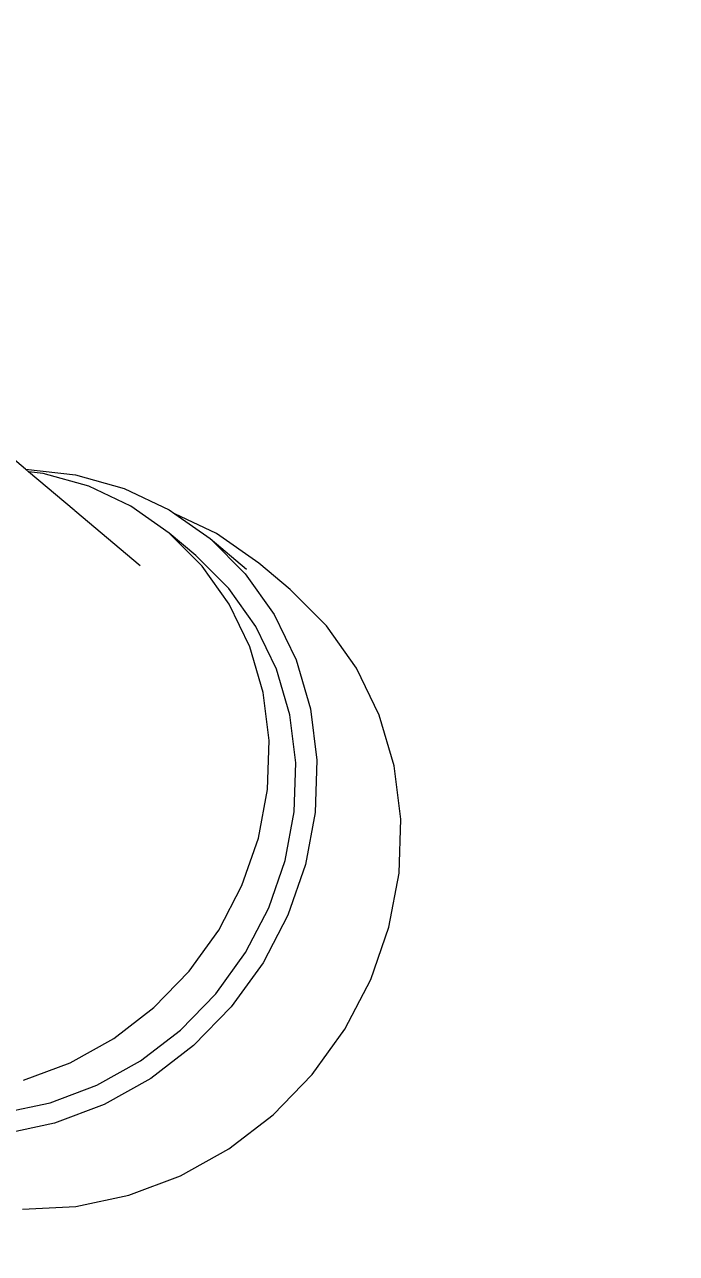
# Model space of a CAD drawing. Header units: metres. Extents: x 822482 to 822767, y 9662202 to 9662512.
# Drawn here: x 822662.0755 to 822662.1072, y 9662367.6726 to 9662367.7324 of the extents above; entities that cross this region are included whole.
import ezdxf

# ---------------------------------------------------------------- set-up
doc = ezdxf.new("R2010")
doc.units = ezdxf.units.M
doc.layers.add('#ARQ_MOB', color=250, linetype='Continuous', lineweight=0)
doc.layers.add('ARQ_NE_MOBILIÁRIOS', color=251, linetype='Continuous', lineweight=0)
doc.styles.add('ROMANS', font='romans', dxfattribs={"height": 0.2})

# ---------------------------------------------------------------- blocks, each defined once
blk = doc.blocks.new('BEBEDOURO ACQUA GELATA')
at = {"layer": '#ARQ_MOB'}
for p, q in [((55941.3434, -10095.2502), (55941.0931, -10095.2717)), ((55941.3434, -10095.2502), (55941.0931, -10095.2717)), ((55941.3434, -10095.2502), (55941.0931, -10095.2717)), ((55941.3434, -10095.2502), (55941.0931, -10095.2717)), ((55941.3434, -10095.2502), (55941.0931, -10095.2717)), ((55941.3434, -10095.2502), (55941.0931, -10095.2717)), ((55941.3434, -10095.2502), (55941.0931, -10095.2717)), ((55941.3434, -10095.2502), (55941.0931, -10095.2717)), ((55941.5414, -10095.2502), (55941.3434, -10095.2502)), ((55941.5414, -10095.2502), (55941.3434, -10095.2502)), ((55941.5414, -10095.2502), (55941.3434, -10095.2502)), ((55941.5414, -10095.2502), (55941.3434, -10095.2502)), ((55941.5414, -10095.2502), (55941.3434, -10095.2502)), ((55941.5414, -10095.2502), (55941.3434, -10095.2502)), ((55941.5414, -10095.2502), (55941.3434, -10095.2502)), ((55941.5414, -10095.2502), (55941.3434, -10095.2502)), ((55941.7917, -10095.2717), (55941.5414, -10095.2502)), ((55941.7917, -10095.2717), (55941.5414, -10095.2502)), ((55941.7917, -10095.2717), (55941.5414, -10095.2502)), ((55941.7917, -10095.2717), (55941.5414, -10095.2502)), ((55941.7917, -10095.2717), (55941.5414, -10095.2502)), ((55941.7917, -10095.2717), (55941.5414, -10095.2502)), ((55941.7917, -10095.2717), (55941.5414, -10095.2502)), ((55941.7917, -10095.2717), (55941.5414, -10095.2502)), ((55941.0931, -10095.2717), (55940.8748, -10095.3287)), ((55941.0931, -10095.2717), (55940.8748, -10095.3287)), ((55941.0931, -10095.2717), (55940.8748, -10095.3287)), ((55941.0931, -10095.2717), (55940.8748, -10095.3287)), ((55941.0931, -10095.2717), (55940.8748, -10095.3287)), ((55941.0931, -10095.2717), (55940.8748, -10095.3287)), ((55941.0931, -10095.2717), (55940.8748, -10095.3287)), ((55941.0931, -10095.2717), (55940.8748, -10095.3287)), ((55940.8748, -10095.3287), (55941.0838, -10095.3108)), ((55940.8748, -10095.3287), (55941.0838, -10095.3108)), ((55940.8748, -10095.3287), (55941.0838, -10095.3108)), ((55940.8748, -10095.3287), (55941.0838, -10095.3108)), ((55940.8748, -10095.3287), (55941.0838, -10095.3108)), ((55940.8748, -10095.3287), (55941.0838, -10095.3108)), ((55940.8748, -10095.3287), (55941.0838, -10095.3108)), ((55940.8748, -10095.3287), (55941.0838, -10095.3108)), ((55941.0838, -10095.3108), (55941.3254, -10095.3315)), ((55941.0838, -10095.3108), (55941.315, -10095.3108)), ((55941.0838, -10095.3108), (55941.3254, -10095.3315)), ((55941.0838, -10095.3108), (55941.315, -10095.3108)), ((55941.0838, -10095.3108), (55941.3254, -10095.3315)), ((55941.0838, -10095.3108), (55941.315, -10095.3108)), ((55941.0838, -10095.3108), (55941.3254, -10095.3315)), ((55941.0838, -10095.3108), (55941.315, -10095.3108)), ((55941.0838, -10095.3108), (55941.3254, -10095.3315)), ((55941.0838, -10095.3108), (55941.315, -10095.3108)), ((55941.0838, -10095.3108), (55941.3254, -10095.3315)), ((55941.0838, -10095.3108), (55941.315, -10095.3108)), ((55941.0838, -10095.3108), (55941.3254, -10095.3315)), ((55941.0838, -10095.3108), (55941.315, -10095.3108)), ((55941.0838, -10095.3108), (55941.3254, -10095.3315)), ((55941.0838, -10095.3108), (55941.315, -10095.3108)), ((55942.0358, -10095.3354), (55941.7917, -10095.2717)), ((55942.0358, -10095.3354), (55941.7917, -10095.2717)), ((55942.0358, -10095.3354), (55941.7917, -10095.2717)), ((55942.0358, -10095.3354), (55941.7917, -10095.2717)), ((55942.0358, -10095.3354), (55941.7917, -10095.2717)), ((55942.0358, -10095.3354), (55941.7917, -10095.2717)), ((55942.0358, -10095.3354), (55941.7917, -10095.2717)), ((55942.0358, -10095.3354), (55941.7917, -10095.2717)), ((55940.6066, -10095.393), (55940.8422, -10095.3315)), ((55940.6066, -10095.393), (55940.8422, -10095.3315)), ((55940.6066, -10095.393), (55940.8422, -10095.3315)), ((55940.6066, -10095.393), (55940.8422, -10095.3315)), ((55940.6066, -10095.393), (55940.8422, -10095.3315)), ((55940.6066, -10095.393), (55940.8422, -10095.3315)), ((55940.6066, -10095.393), (55940.8422, -10095.3315)), ((55940.6066, -10095.393), (55940.8422, -10095.3315)), ((55940.8422, -10095.3315), (55940.8748, -10095.3287)), ((55940.8422, -10095.3315), (55940.8748, -10095.3287)), ((55940.8422, -10095.3315), (55940.8748, -10095.3287)), ((55940.8422, -10095.3315), (55940.8748, -10095.3287)), ((55940.8422, -10095.3315), (55940.8748, -10095.3287)), ((55940.8422, -10095.3315), (55940.8748, -10095.3287)), ((55940.8422, -10095.3315), (55940.8748, -10095.3287)), ((55940.8422, -10095.3315), (55940.8748, -10095.3287)), ((55941.3254, -10095.3315), (55941.561, -10095.393)), ((55941.3254, -10095.3315), (55941.561, -10095.393)), ((55941.3254, -10095.3315), (55941.561, -10095.393)), ((55941.3254, -10095.3315), (55941.561, -10095.393)), ((55941.3254, -10095.3315), (55941.561, -10095.393)), ((55941.3254, -10095.3315), (55941.561, -10095.393)), ((55941.3254, -10095.3315), (55941.561, -10095.393)), ((55941.3254, -10095.3315), (55941.561, -10095.393)), ((55942.2678, -10095.4399), (55942.0358, -10095.3354)), ((55942.2678, -10095.4399), (55942.0358, -10095.3354)), ((55942.2678, -10095.4399), (55942.0358, -10095.3354)), ((55942.2678, -10095.4399), (55942.0358, -10095.3354)), ((55942.2678, -10095.4399), (55942.0358, -10095.3354)), ((55942.2678, -10095.4399), (55942.0358, -10095.3354)), ((55942.2678, -10095.4399), (55942.0358, -10095.3354)), ((55942.2678, -10095.4399), (55942.0358, -10095.3354)), ((55940.3827, -10095.4939), (55940.6066, -10095.393)), ((55940.3827, -10095.4939), (55940.6066, -10095.393)), ((55940.3827, -10095.4939), (55940.6066, -10095.393)), ((55940.3827, -10095.4939), (55940.6066, -10095.393)), ((55940.3827, -10095.4939), (55940.6066, -10095.393)), ((55940.3827, -10095.4939), (55940.6066, -10095.393)), ((55940.3827, -10095.4939), (55940.6066, -10095.393)), ((55940.3827, -10095.4939), (55940.6066, -10095.393)), ((55940.9142, -10095.4188), (55940.6882, -10095.4381)), ((55940.9142, -10095.4188), (55940.6882, -10095.4381)), ((55940.9142, -10095.4188), (55940.6882, -10095.4381)), ((55940.9142, -10095.4188), (55940.6882, -10095.4381)), ((55940.9142, -10095.4188), (55940.6882, -10095.4381)), ((55940.9142, -10095.4188), (55940.6882, -10095.4381)), ((55940.9142, -10095.4188), (55940.6882, -10095.4381)), ((55940.9142, -10095.4188), (55940.6882, -10095.4381)), ((55941.0838, -10095.4188), (55940.9142, -10095.4188)), ((55941.1403, -10095.4381), (55940.9142, -10095.4188)), ((55941.0838, -10095.4188), (55940.9142, -10095.4188)), ((55941.1403, -10095.4381), (55940.9142, -10095.4188)), ((55941.0838, -10095.4188), (55940.9142, -10095.4188)), ((55941.1403, -10095.4381), (55940.9142, -10095.4188)), ((55941.0838, -10095.4188), (55940.9142, -10095.4188)), ((55941.1403, -10095.4381), (55940.9142, -10095.4188)), ((55941.0838, -10095.4188), (55940.9142, -10095.4188)), ((55941.1403, -10095.4381), (55940.9142, -10095.4188)), ((55941.0838, -10095.4188), (55940.9142, -10095.4188)), ((55941.1403, -10095.4381), (55940.9142, -10095.4188)), ((55941.0838, -10095.4188), (55940.9142, -10095.4188)), ((55941.1403, -10095.4381), (55940.9142, -10095.4188)), ((55941.0838, -10095.4188), (55940.9142, -10095.4188)), ((55941.1403, -10095.4381), (55940.9142, -10095.4188)), ((55941.3098, -10095.4381), (55941.0838, -10095.4188)), ((55941.3098, -10095.4381), (55941.0838, -10095.4188)), ((55941.3098, -10095.4381), (55941.0838, -10095.4188)), ((55941.3098, -10095.4381), (55941.0838, -10095.4188)), ((55941.3098, -10095.4381), (55941.0838, -10095.4188)), ((55941.3098, -10095.4381), (55941.0838, -10095.4188)), ((55941.3098, -10095.4381), (55941.0838, -10095.4188)), ((55941.3098, -10095.4381), (55941.0838, -10095.4188)), ((55941.561, -10095.393), (55941.7849, -10095.4939)), ((55941.561, -10095.393), (55941.7849, -10095.4939)), ((55941.561, -10095.393), (55941.7849, -10095.4939)), ((55941.561, -10095.393), (55941.7849, -10095.4939)), ((55941.561, -10095.393), (55941.7849, -10095.4939)), ((55941.561, -10095.393), (55941.7849, -10095.4939)), ((55941.561, -10095.393), (55941.7849, -10095.4939)), ((55941.561, -10095.393), (55941.7849, -10095.4939)), ((55940.1787, -10095.6298), (55940.3827, -10095.4939)), ((55940.1787, -10095.6298), (55940.3827, -10095.4939)), ((55940.1787, -10095.6298), (55940.3827, -10095.4939)), ((55940.1787, -10095.6298), (55940.3827, -10095.4939)), ((55940.1787, -10095.6298), (55940.3827, -10095.4939)), ((55940.1787, -10095.6298), (55940.3827, -10095.4939)), ((55940.1787, -10095.6298), (55940.3827, -10095.4939)), ((55940.1787, -10095.6298), (55940.3827, -10095.4939)), ((55940.4677, -10095.4957), (55940.2582, -10095.5901)), ((55940.4677, -10095.4957), (55940.2582, -10095.5901)), ((55940.4677, -10095.4957), (55940.2582, -10095.5901)), ((55940.4677, -10095.4957), (55940.2582, -10095.5901)), ((55940.4677, -10095.4957), (55940.2582, -10095.5901)), ((55940.4677, -10095.4957), (55940.2582, -10095.5901)), ((55940.4677, -10095.4957), (55940.2582, -10095.5901)), ((55940.4677, -10095.4957), (55940.2582, -10095.5901)), ((55940.6882, -10095.4381), (55940.4677, -10095.4957)), ((55940.6882, -10095.4381), (55940.4677, -10095.4957)), ((55940.6882, -10095.4381), (55940.4677, -10095.4957)), ((55940.6882, -10095.4381), (55940.4677, -10095.4957)), ((55940.6882, -10095.4381), (55940.4677, -10095.4957)), ((55940.6882, -10095.4381), (55940.4677, -10095.4957)), ((55940.6882, -10095.4381), (55940.4677, -10095.4957)), ((55940.6882, -10095.4381), (55940.4677, -10095.4957)), ((55941.3607, -10095.4957), (55941.1403, -10095.4381)), ((55941.3607, -10095.4957), (55941.1403, -10095.4381)), ((55941.3607, -10095.4957), (55941.1403, -10095.4381)), ((55941.3607, -10095.4957), (55941.1403, -10095.4381)), ((55941.3607, -10095.4957), (55941.1403, -10095.4381)), ((55941.3607, -10095.4957), (55941.1403, -10095.4381)), ((55941.3607, -10095.4957), (55941.1403, -10095.4381)), ((55941.3607, -10095.4957), (55941.1403, -10095.4381)), ((55941.5303, -10095.4957), (55941.3098, -10095.4381)), ((55941.5303, -10095.4957), (55941.3098, -10095.4381)), ((55941.5303, -10095.4957), (55941.3098, -10095.4381)), ((55941.5303, -10095.4957), (55941.3098, -10095.4381)), ((55941.5303, -10095.4957), (55941.3098, -10095.4381)), ((55941.5303, -10095.4957), (55941.3098, -10095.4381)), ((55941.5303, -10095.4957), (55941.3098, -10095.4381)), ((55941.5303, -10095.4957), (55941.3098, -10095.4381)), ((55941.5702, -10095.5901), (55941.3607, -10095.4957)), ((55941.5702, -10095.5901), (55941.3607, -10095.4957)), ((55941.5702, -10095.5901), (55941.3607, -10095.4957)), ((55941.5702, -10095.5901), (55941.3607, -10095.4957)), ((55941.5702, -10095.5901), (55941.3607, -10095.4957)), ((55941.5702, -10095.5901), (55941.3607, -10095.4957)), ((55941.5702, -10095.5901), (55941.3607, -10095.4957)), ((55941.5702, -10095.5901), (55941.3607, -10095.4957)), ((55941.7398, -10095.5901), (55941.5303, -10095.4957)), ((55941.7398, -10095.5901), (55941.5303, -10095.4957)), ((55941.7398, -10095.5901), (55941.5303, -10095.4957)), ((55941.7398, -10095.5901), (55941.5303, -10095.4957)), ((55941.7398, -10095.5901), (55941.5303, -10095.4957)), ((55941.7398, -10095.5901), (55941.5303, -10095.4957)), ((55941.7398, -10095.5901), (55941.5303, -10095.4957)), ((55941.7398, -10095.5901), (55941.5303, -10095.4957)), ((55941.7849, -10095.4939), (55941.9915, -10095.6316)), ((55941.7849, -10095.4939), (55941.9915, -10095.6316)), ((55941.7849, -10095.4939), (55941.9915, -10095.6316)), ((55941.7849, -10095.4939), (55941.9915, -10095.6316)), ((55941.7849, -10095.4939), (55941.9915, -10095.6316)), ((55941.7849, -10095.4939), (55941.9915, -10095.6316)), ((55941.7849, -10095.4939), (55941.9915, -10095.6316)), ((55941.7849, -10095.4939), (55941.9915, -10095.6316)), ((55942.4818, -10095.5826), (55942.2678, -10095.4399)), ((55942.4818, -10095.5826), (55942.2678, -10095.4399)), ((55942.4818, -10095.5826), (55942.2678, -10095.4399)), ((55942.4818, -10095.5826), (55942.2678, -10095.4399)), ((55942.4818, -10095.5826), (55942.2678, -10095.4399)), ((55942.4818, -10095.5826), (55942.2678, -10095.4399)), ((55942.4818, -10095.5826), (55942.2678, -10095.4399)), ((55942.4818, -10095.5826), (55942.2678, -10095.4399)), ((55940.2582, -10095.5901), (55940.1985, -10095.6298)), ((55940.2582, -10095.5901), (55940.1985, -10095.6298)), ((55940.2582, -10095.5901), (55940.1985, -10095.6298)), ((55940.2582, -10095.5901), (55940.1985, -10095.6298)), ((55940.2582, -10095.5901), (55940.1985, -10095.6298)), ((55940.2582, -10095.5901), (55940.1985, -10095.6298)), ((55940.2582, -10095.5901), (55940.1985, -10095.6298)), ((55940.2582, -10095.5901), (55940.1985, -10095.6298)), ((55941.7636, -10095.7189), (55941.5702, -10095.5901)), ((55941.7636, -10095.7189), (55941.5702, -10095.5901)), ((55941.7636, -10095.7189), (55941.5702, -10095.5901)), ((55941.7636, -10095.7189), (55941.5702, -10095.5901)), ((55941.7636, -10095.7189), (55941.5702, -10095.5901)), ((55941.7636, -10095.7189), (55941.5702, -10095.5901)), ((55941.7636, -10095.7189), (55941.5702, -10095.5901)), ((55941.7636, -10095.7189), (55941.5702, -10095.5901)), ((55941.9331, -10095.7189), (55941.7398, -10095.5901)), ((55941.9331, -10095.7189), (55941.7398, -10095.5901)), ((55941.9331, -10095.7189), (55941.7398, -10095.5901)), ((55941.9331, -10095.7189), (55941.7398, -10095.5901)), ((55941.9331, -10095.7189), (55941.7398, -10095.5901)), ((55941.9331, -10095.7189), (55941.7398, -10095.5901)), ((55941.9331, -10095.7189), (55941.7398, -10095.5901)), ((55941.9331, -10095.7189), (55941.7398, -10095.5901)), ((55942.6728, -10095.7599), (55942.4818, -10095.5826)), ((55942.6728, -10095.7599), (55942.4818, -10095.5826)), ((55942.6728, -10095.7599), (55942.4818, -10095.5826)), ((55942.6728, -10095.7599), (55942.4818, -10095.5826)), ((55942.6728, -10095.7599), (55942.4818, -10095.5826)), ((55942.6728, -10095.7599), (55942.4818, -10095.5826)), ((55942.6728, -10095.7599), (55942.4818, -10095.5826)), ((55942.6728, -10095.7599), (55942.4818, -10095.5826)), ((55940.1787, -10095.6298), (55937.8539, -10095.6298)), ((55940.1787, -10095.6298), (55937.8539, -10095.6298)), ((55940.1787, -10095.6298), (55937.8539, -10095.6298)), ((55940.1787, -10095.6298), (55937.8539, -10095.6298)), ((55940.1787, -10095.6298), (55937.8539, -10095.6298)), ((55940.1787, -10095.6298), (55937.8539, -10095.6298)), ((55940.1787, -10095.6298), (55937.8539, -10095.6298)), ((55940.1787, -10095.6298), (55937.8539, -10095.6298)), ((55940.1985, -10095.6298), (55940.1787, -10095.6298)), ((55940.1985, -10095.6298), (55940.1787, -10095.6298)), ((55940.1985, -10095.6298), (55940.1787, -10095.6298)), ((55940.1985, -10095.6298), (55940.1787, -10095.6298)), ((55940.1985, -10095.6298), (55940.1787, -10095.6298)), ((55940.1985, -10095.6298), (55940.1787, -10095.6298)), ((55940.1985, -10095.6298), (55940.1787, -10095.6298)), ((55940.1985, -10095.6298), (55940.1787, -10095.6298)), ((55940.4876, -10095.6298), (55940.1985, -10095.6298)), ((55940.4876, -10095.6298), (55940.1985, -10095.6298)), ((55940.4876, -10095.6298), (55940.1985, -10095.6298)), ((55940.4876, -10095.6298), (55940.1985, -10095.6298)), ((55940.4876, -10095.6298), (55940.1985, -10095.6298)), ((55940.4876, -10095.6298), (55940.1985, -10095.6298)), ((55940.4876, -10095.6298), (55940.1985, -10095.6298)), ((55940.4876, -10095.6298), (55940.1985, -10095.6298)), ((55940.4912, -10095.6298), (55940.4876, -10095.6298)), ((55940.4912, -10095.6298), (55940.4876, -10095.6298)), ((55940.4912, -10095.6298), (55940.4876, -10095.6298)), ((55940.4912, -10095.6298), (55940.4876, -10095.6298)), ((55940.4912, -10095.6298), (55940.4876, -10095.6298)), ((55940.4912, -10095.6298), (55940.4876, -10095.6298)), ((55940.4912, -10095.6298), (55940.4876, -10095.6298)), ((55940.4912, -10095.6298), (55940.4876, -10095.6298)), ((55940.4912, -10095.6298), (55940.9069, -10095.6298)), ((55940.4912, -10095.6298), (55940.9069, -10095.6298)), ((55940.4912, -10095.6298), (55940.9069, -10095.6298)), ((55940.4912, -10095.6298), (55940.9069, -10095.6298)), ((55940.4912, -10095.6298), (55940.9069, -10095.6298)), ((55940.4912, -10095.6298), (55940.9069, -10095.6298)), ((55940.4912, -10095.6298), (55940.9069, -10095.6298)), ((55940.4912, -10095.6298), (55940.9069, -10095.6298)), ((55941.9915, -10095.6316), (55942.1758, -10095.8028)), ((55941.9915, -10095.6316), (55942.1758, -10095.8028)), ((55941.9915, -10095.6316), (55942.1758, -10095.8028)), ((55941.9915, -10095.6316), (55942.1758, -10095.8028)), ((55941.9915, -10095.6316), (55942.1758, -10095.8028)), ((55941.9915, -10095.6316), (55942.1758, -10095.8028)), ((55941.9915, -10095.6316), (55942.1758, -10095.8028)), ((55941.9915, -10095.6316), (55942.1758, -10095.8028)), ((55941.936, -10095.8791), (55941.7636, -10095.7189)), ((55941.936, -10095.8791), (55941.7636, -10095.7189)), ((55941.936, -10095.8791), (55941.7636, -10095.7189)), ((55941.936, -10095.8791), (55941.7636, -10095.7189)), ((55941.936, -10095.8791), (55941.7636, -10095.7189)), ((55941.936, -10095.8791), (55941.7636, -10095.7189)), ((55941.936, -10095.8791), (55941.7636, -10095.7189)), ((55941.936, -10095.8791), (55941.7636, -10095.7189)), ((55942.1056, -10095.8791), (55941.9331, -10095.7189)), ((55942.1056, -10095.8791), (55941.9331, -10095.7189)), ((55942.1056, -10095.8791), (55941.9331, -10095.7189)), ((55942.1056, -10095.8791), (55941.9331, -10095.7189)), ((55942.1056, -10095.8791), (55941.9331, -10095.7189)), ((55942.1056, -10095.8791), (55941.9331, -10095.7189)), ((55942.1056, -10095.8791), (55941.9331, -10095.7189)), ((55942.1056, -10095.8791), (55941.9331, -10095.7189)), ((55942.8358, -10095.9676), (55942.6728, -10095.7599)), ((55942.8358, -10095.9676), (55942.6728, -10095.7599)), ((55942.8358, -10095.9676), (55942.6728, -10095.7599)), ((55942.8358, -10095.9676), (55942.6728, -10095.7599)), ((55942.8358, -10095.9676), (55942.6728, -10095.7599)), ((55942.8358, -10095.9676), (55942.6728, -10095.7599)), ((55942.8358, -10095.9676), (55942.6728, -10095.7599)), ((55942.8358, -10095.9676), (55942.6728, -10095.7599)), ((55942.1758, -10095.8028), (55942.3331, -10096.0032)), ((55942.1758, -10095.8028), (55942.3331, -10096.0032)), ((55942.1758, -10095.8028), (55942.3331, -10096.0032)), ((55942.1758, -10095.8028), (55942.3331, -10096.0032)), ((55942.1758, -10095.8028), (55942.3331, -10096.0032)), ((55942.1758, -10095.8028), (55942.3331, -10096.0032)), ((55942.1758, -10095.8028), (55942.3331, -10096.0032)), ((55942.1758, -10095.8028), (55942.3331, -10096.0032)), ((55942.0833, -10096.0667), (55941.936, -10095.8791)), ((55942.0833, -10096.0667), (55941.936, -10095.8791)), ((55942.0833, -10096.0667), (55941.936, -10095.8791)), ((55942.0833, -10096.0667), (55941.936, -10095.8791)), ((55942.0833, -10096.0667), (55941.936, -10095.8791)), ((55942.0833, -10096.0667), (55941.936, -10095.8791)), ((55942.0833, -10096.0667), (55941.936, -10095.8791)), ((55942.0833, -10096.0667), (55941.936, -10095.8791)), ((55942.2528, -10096.0667), (55942.1056, -10095.8791)), ((55942.2528, -10096.0667), (55942.1056, -10095.8791)), ((55942.2528, -10096.0667), (55942.1056, -10095.8791)), ((55942.2528, -10096.0667), (55942.1056, -10095.8791)), ((55942.2528, -10096.0667), (55942.1056, -10095.8791)), ((55942.2528, -10096.0667), (55942.1056, -10095.8791)), ((55942.2528, -10096.0667), (55942.1056, -10095.8791)), ((55942.2528, -10096.0667), (55942.1056, -10095.8791)), ((55942.967, -10096.2004), (55942.8358, -10095.9676)), ((55942.967, -10096.2004), (55942.8358, -10095.9676)), ((55942.967, -10096.2004), (55942.8358, -10095.9676)), ((55942.967, -10096.2004), (55942.8358, -10095.9676)), ((55942.967, -10096.2004), (55942.8358, -10095.9676)), ((55942.967, -10096.2004), (55942.8358, -10095.9676)), ((55942.967, -10096.2004), (55942.8358, -10095.9676)), ((55942.967, -10096.2004), (55942.8358, -10095.9676)), ((55942.3331, -10096.0032), (55942.4598, -10096.2279)), ((55942.3331, -10096.0032), (55942.4598, -10096.2279)), ((55942.3331, -10096.0032), (55942.4598, -10096.2279)), ((55942.3331, -10096.0032), (55942.4598, -10096.2279)), ((55942.3331, -10096.0032), (55942.4598, -10096.2279)), ((55942.3331, -10096.0032), (55942.4598, -10096.2279)), ((55942.3331, -10096.0032), (55942.4598, -10096.2279)), ((55942.3331, -10096.0032), (55942.4598, -10096.2279)), ((55942.2017, -10096.277), (55942.0833, -10096.0667)), ((55942.2017, -10096.277), (55942.0833, -10096.0667)), ((55942.2017, -10096.277), (55942.0833, -10096.0667)), ((55942.2017, -10096.277), (55942.0833, -10096.0667)), ((55942.2017, -10096.277), (55942.0833, -10096.0667)), ((55942.2017, -10096.277), (55942.0833, -10096.0667)), ((55942.2017, -10096.277), (55942.0833, -10096.0667)), ((55942.2017, -10096.277), (55942.0833, -10096.0667)), ((55942.3713, -10096.277), (55942.2528, -10096.0667)), ((55942.3713, -10096.277), (55942.2528, -10096.0667)), ((55942.3713, -10096.277), (55942.2528, -10096.0667)), ((55942.3713, -10096.277), (55942.2528, -10096.0667)), ((55942.3713, -10096.277), (55942.2528, -10096.0667)), ((55942.3713, -10096.277), (55942.2528, -10096.0667)), ((55942.3713, -10096.277), (55942.2528, -10096.0667)), ((55942.3713, -10096.277), (55942.2528, -10096.0667)), ((55943.0631, -10096.4527), (55942.967, -10096.2004)), ((55943.0631, -10096.4527), (55942.967, -10096.2004)), ((55943.0631, -10096.4527), (55942.967, -10096.2004)), ((55943.0631, -10096.4527), (55942.967, -10096.2004)), ((55943.0631, -10096.4527), (55942.967, -10096.2004)), ((55943.0631, -10096.4527), (55942.967, -10096.2004)), ((55943.0631, -10096.4527), (55942.967, -10096.2004)), ((55943.0631, -10096.4527), (55942.967, -10096.2004)), ((55942.4598, -10096.2279), (55942.5525, -10096.4714)), ((55942.4598, -10096.2279), (55942.5525, -10096.4714)), ((55942.4598, -10096.2279), (55942.5525, -10096.4714)), ((55942.4598, -10096.2279), (55942.5525, -10096.4714)), ((55942.4598, -10096.2279), (55942.5525, -10096.4714)), ((55942.4598, -10096.2279), (55942.5525, -10096.4714)), ((55942.4598, -10096.2279), (55942.5525, -10096.4714)), ((55942.4598, -10096.2279), (55942.5525, -10096.4714)), ((55942.2885, -10096.5048), (55942.2017, -10096.277)), ((55942.2885, -10096.5048), (55942.2017, -10096.277)), ((55942.2885, -10096.5048), (55942.2017, -10096.277)), ((55942.2885, -10096.5048), (55942.2017, -10096.277)), ((55942.2885, -10096.5048), (55942.2017, -10096.277)), ((55942.2885, -10096.5048), (55942.2017, -10096.277)), ((55942.2885, -10096.5048), (55942.2017, -10096.277)), ((55942.2885, -10096.5048), (55942.2017, -10096.277)), ((55942.4581, -10096.5048), (55942.3713, -10096.277)), ((55942.4581, -10096.5048), (55942.3713, -10096.277)), ((55942.4581, -10096.5048), (55942.3713, -10096.277)), ((55942.4581, -10096.5048), (55942.3713, -10096.277)), ((55942.4581, -10096.5048), (55942.3713, -10096.277)), ((55942.4581, -10096.5048), (55942.3713, -10096.277)), ((55942.4581, -10096.5048), (55942.3713, -10096.277)), ((55942.4581, -10096.5048), (55942.3713, -10096.277)), ((55943.1217, -10096.7183), (55943.0631, -10096.4527)), ((55943.1217, -10096.7183), (55943.0631, -10096.4527)), ((55943.1217, -10096.7183), (55943.0631, -10096.4527)), ((55943.1217, -10096.7183), (55943.0631, -10096.4527)), ((55943.1217, -10096.7183), (55943.0631, -10096.4527)), ((55943.1217, -10096.7183), (55943.0631, -10096.4527)), ((55943.1217, -10096.7183), (55943.0631, -10096.4527)), ((55943.1217, -10096.7183), (55943.0631, -10096.4527)), ((55942.3414, -10096.7446), (55942.2885, -10096.5048)), ((55942.3414, -10096.7446), (55942.2885, -10096.5048)), ((55942.3414, -10096.7446), (55942.2885, -10096.5048)), ((55942.3414, -10096.7446), (55942.2885, -10096.5048)), ((55942.3414, -10096.7446), (55942.2885, -10096.5048)), ((55942.3414, -10096.7446), (55942.2885, -10096.5048)), ((55942.3414, -10096.7446), (55942.2885, -10096.5048)), ((55942.3414, -10096.7446), (55942.2885, -10096.5048)), ((55942.511, -10096.7446), (55942.4581, -10096.5048)), ((55942.511, -10096.7446), (55942.4581, -10096.5048)), ((55942.511, -10096.7446), (55942.4581, -10096.5048)), ((55942.511, -10096.7446), (55942.4581, -10096.5048)), ((55942.511, -10096.7446), (55942.4581, -10096.5048)), ((55942.511, -10096.7446), (55942.4581, -10096.5048)), ((55942.511, -10096.7446), (55942.4581, -10096.5048)), ((55942.511, -10096.7446), (55942.4581, -10096.5048)), ((55942.5525, -10096.4714), (55942.6091, -10096.7277)), ((55942.5525, -10096.4714), (55942.6091, -10096.7277)), ((55942.5525, -10096.4714), (55942.6091, -10096.7277)), ((55942.5525, -10096.4714), (55942.6091, -10096.7277)), ((55942.5525, -10096.4714), (55942.6091, -10096.7277)), ((55942.5525, -10096.4714), (55942.6091, -10096.7277)), ((55942.5525, -10096.4714), (55942.6091, -10096.7277)), ((55942.5525, -10096.4714), (55942.6091, -10096.7277)), ((55942.3592, -10096.9905), (55942.3414, -10096.7446)), ((55942.3592, -10096.9905), (55942.3414, -10096.7446)), ((55942.3592, -10096.9905), (55942.3414, -10096.7446)), ((55942.3592, -10096.9905), (55942.3414, -10096.7446)), ((55942.3592, -10096.9905), (55942.3414, -10096.7446)), ((55942.3592, -10096.9905), (55942.3414, -10096.7446)), ((55942.3592, -10096.9905), (55942.3414, -10096.7446)), ((55942.3592, -10096.9905), (55942.3414, -10096.7446)), ((55942.5288, -10096.9905), (55942.511, -10096.7446)), ((55942.5288, -10096.9905), (55942.511, -10096.7446)), ((55942.5288, -10096.9905), (55942.511, -10096.7446)), ((55942.5288, -10096.9905), (55942.511, -10096.7446)), ((55942.5288, -10096.9905), (55942.511, -10096.7446)), ((55942.5288, -10096.9905), (55942.511, -10096.7446)), ((55942.5288, -10096.9905), (55942.511, -10096.7446)), ((55942.5288, -10096.9905), (55942.511, -10096.7446)), ((55942.6091, -10096.7277), (55942.6281, -10096.9905)), ((55942.6091, -10096.7277), (55942.6281, -10096.9905)), ((55942.6091, -10096.7277), (55942.6281, -10096.9905)), ((55942.6091, -10096.7277), (55942.6281, -10096.9905)), ((55942.6091, -10096.7277), (55942.6281, -10096.9905)), ((55942.6091, -10096.7277), (55942.6281, -10096.9905)), ((55942.6091, -10096.7277), (55942.6281, -10096.9905)), ((55942.6091, -10096.7277), (55942.6281, -10096.9905)), ((55943.1414, -10096.9905), (55943.1217, -10096.7183)), ((55943.1414, -10096.9905), (55943.1217, -10096.7183)), ((55943.1414, -10096.9905), (55943.1217, -10096.7183)), ((55943.1414, -10096.9905), (55943.1217, -10096.7183)), ((55943.1414, -10096.9905), (55943.1217, -10096.7183)), ((55943.1414, -10096.9905), (55943.1217, -10096.7183)), ((55943.1414, -10096.9905), (55943.1217, -10096.7183)), ((55943.1414, -10096.9905), (55943.1217, -10096.7183)), ((55942.3414, -10097.2364), (55942.3592, -10096.9905)), ((55942.3414, -10097.2364), (55942.3592, -10096.9905)), ((55942.3414, -10097.2364), (55942.3592, -10096.9905)), ((55942.3414, -10097.2364), (55942.3592, -10096.9905)), ((55942.3414, -10097.2364), (55942.3592, -10096.9905)), ((55942.3414, -10097.2364), (55942.3592, -10096.9905)), ((55942.3414, -10097.2364), (55942.3592, -10096.9905)), ((55942.3414, -10097.2364), (55942.3592, -10096.9905)), ((55942.511, -10097.2364), (55942.5288, -10096.9905)), ((55942.511, -10097.2364), (55942.5288, -10096.9905)), ((55942.511, -10097.2364), (55942.5288, -10096.9905)), ((55942.511, -10097.2364), (55942.5288, -10096.9905)), ((55942.511, -10097.2364), (55942.5288, -10096.9905)), ((55942.511, -10097.2364), (55942.5288, -10096.9905)), ((55942.511, -10097.2364), (55942.5288, -10096.9905)), ((55942.511, -10097.2364), (55942.5288, -10096.9905)), ((55942.6281, -10096.9905), (55942.6091, -10097.2533)), ((55942.6281, -10096.9905), (55942.6091, -10097.2533)), ((55942.6281, -10096.9905), (55942.6091, -10097.2533)), ((55942.6281, -10096.9905), (55942.6091, -10097.2533)), ((55942.6281, -10096.9905), (55942.6091, -10097.2533)), ((55942.6281, -10096.9905), (55942.6091, -10097.2533)), ((55942.6281, -10096.9905), (55942.6091, -10097.2533)), ((55942.6281, -10096.9905), (55942.6091, -10097.2533)), ((55943.1217, -10097.2627), (55943.1414, -10096.9905)), ((55943.1217, -10097.2627), (55943.1414, -10096.9905)), ((55943.1217, -10097.2627), (55943.1414, -10096.9905)), ((55943.1217, -10097.2627), (55943.1414, -10096.9905)), ((55943.1217, -10097.2627), (55943.1414, -10096.9905)), ((55943.1217, -10097.2627), (55943.1414, -10096.9905)), ((55943.1217, -10097.2627), (55943.1414, -10096.9905)), ((55943.1217, -10097.2627), (55943.1414, -10096.9905)), ((55942.2885, -10097.4762), (55942.3414, -10097.2364)), ((55942.2885, -10097.4762), (55942.3414, -10097.2364)), ((55942.2885, -10097.4762), (55942.3414, -10097.2364)), ((55942.2885, -10097.4762), (55942.3414, -10097.2364)), ((55942.2885, -10097.4762), (55942.3414, -10097.2364)), ((55942.2885, -10097.4762), (55942.3414, -10097.2364)), ((55942.2885, -10097.4762), (55942.3414, -10097.2364)), ((55942.2885, -10097.4762), (55942.3414, -10097.2364)), ((55942.4581, -10097.4762), (55942.511, -10097.2364)), ((55942.4581, -10097.4762), (55942.511, -10097.2364)), ((55942.4581, -10097.4762), (55942.511, -10097.2364)), ((55942.4581, -10097.4762), (55942.511, -10097.2364)), ((55942.4581, -10097.4762), (55942.511, -10097.2364)), ((55942.4581, -10097.4762), (55942.511, -10097.2364)), ((55942.4581, -10097.4762), (55942.511, -10097.2364)), ((55942.4581, -10097.4762), (55942.511, -10097.2364)), ((55942.6091, -10097.2533), (55942.5525, -10097.5096)), ((55942.6091, -10097.2533), (55942.5525, -10097.5096)), ((55942.6091, -10097.2533), (55942.5525, -10097.5096)), ((55942.6091, -10097.2533), (55942.5525, -10097.5096)), ((55942.6091, -10097.2533), (55942.5525, -10097.5096)), ((55942.6091, -10097.2533), (55942.5525, -10097.5096)), ((55942.6091, -10097.2533), (55942.5525, -10097.5096)), ((55942.6091, -10097.2533), (55942.5525, -10097.5096)), ((55943.0631, -10097.5283), (55943.1217, -10097.2627)), ((55943.0631, -10097.5283), (55943.1217, -10097.2627)), ((55943.0631, -10097.5283), (55943.1217, -10097.2627)), ((55943.0631, -10097.5283), (55943.1217, -10097.2627)), ((55943.0631, -10097.5283), (55943.1217, -10097.2627)), ((55943.0631, -10097.5283), (55943.1217, -10097.2627)), ((55943.0631, -10097.5283), (55943.1217, -10097.2627)), ((55943.0631, -10097.5283), (55943.1217, -10097.2627)), ((55942.2017, -10097.7041), (55942.2885, -10097.4762)), ((55942.2017, -10097.7041), (55942.2885, -10097.4762)), ((55942.2017, -10097.7041), (55942.2885, -10097.4762)), ((55942.2017, -10097.7041), (55942.2885, -10097.4762)), ((55942.2017, -10097.7041), (55942.2885, -10097.4762)), ((55942.2017, -10097.7041), (55942.2885, -10097.4762)), ((55942.2017, -10097.7041), (55942.2885, -10097.4762)), ((55942.2017, -10097.7041), (55942.2885, -10097.4762)), ((55942.3713, -10097.7041), (55942.4581, -10097.4762)), ((55942.3713, -10097.7041), (55942.4581, -10097.4762)), ((55942.3713, -10097.7041), (55942.4581, -10097.4762)), ((55942.3713, -10097.7041), (55942.4581, -10097.4762)), ((55942.3713, -10097.7041), (55942.4581, -10097.4762)), ((55942.3713, -10097.7041), (55942.4581, -10097.4762)), ((55942.3713, -10097.7041), (55942.4581, -10097.4762)), ((55942.3713, -10097.7041), (55942.4581, -10097.4762)), ((55942.5525, -10097.5096), (55942.4598, -10097.7531)), ((55942.5525, -10097.5096), (55942.4598, -10097.7531)), ((55942.5525, -10097.5096), (55942.4598, -10097.7531)), ((55942.5525, -10097.5096), (55942.4598, -10097.7531)), ((55942.5525, -10097.5096), (55942.4598, -10097.7531)), ((55942.5525, -10097.5096), (55942.4598, -10097.7531)), ((55942.5525, -10097.5096), (55942.4598, -10097.7531)), ((55942.5525, -10097.5096), (55942.4598, -10097.7531)), ((55942.967, -10097.7806), (55943.0631, -10097.5283)), ((55942.967, -10097.7806), (55943.0631, -10097.5283)), ((55942.967, -10097.7806), (55943.0631, -10097.5283)), ((55942.967, -10097.7806), (55943.0631, -10097.5283)), ((55942.967, -10097.7806), (55943.0631, -10097.5283)), ((55942.967, -10097.7806), (55943.0631, -10097.5283)), ((55942.967, -10097.7806), (55943.0631, -10097.5283)), ((55942.967, -10097.7806), (55943.0631, -10097.5283)), ((55942.0833, -10097.9144), (55942.2017, -10097.7041)), ((55942.0833, -10097.9144), (55942.2017, -10097.7041)), ((55942.0833, -10097.9144), (55942.2017, -10097.7041)), ((55942.0833, -10097.9144), (55942.2017, -10097.7041)), ((55942.0833, -10097.9144), (55942.2017, -10097.7041)), ((55942.0833, -10097.9144), (55942.2017, -10097.7041)), ((55942.0833, -10097.9144), (55942.2017, -10097.7041)), ((55942.0833, -10097.9144), (55942.2017, -10097.7041)), ((55942.2528, -10097.9144), (55942.3713, -10097.7041)), ((55942.2528, -10097.9144), (55942.3713, -10097.7041)), ((55942.2528, -10097.9144), (55942.3713, -10097.7041)), ((55942.2528, -10097.9144), (55942.3713, -10097.7041)), ((55942.2528, -10097.9144), (55942.3713, -10097.7041)), ((55942.2528, -10097.9144), (55942.3713, -10097.7041)), ((55942.2528, -10097.9144), (55942.3713, -10097.7041)), ((55942.2528, -10097.9144), (55942.3713, -10097.7041)), ((55942.4598, -10097.7531), (55942.3331, -10097.9778)), ((55942.4598, -10097.7531), (55942.3331, -10097.9778)), ((55942.4598, -10097.7531), (55942.3331, -10097.9778)), ((55942.4598, -10097.7531), (55942.3331, -10097.9778)), ((55942.4598, -10097.7531), (55942.3331, -10097.9778)), ((55942.4598, -10097.7531), (55942.3331, -10097.9778)), ((55942.4598, -10097.7531), (55942.3331, -10097.9778)), ((55942.4598, -10097.7531), (55942.3331, -10097.9778)), ((55942.8358, -10098.0134), (55942.967, -10097.7806)), ((55942.8358, -10098.0134), (55942.967, -10097.7806)), ((55942.8358, -10098.0134), (55942.967, -10097.7806)), ((55942.8358, -10098.0134), (55942.967, -10097.7806)), ((55942.8358, -10098.0134), (55942.967, -10097.7806)), ((55942.8358, -10098.0134), (55942.967, -10097.7806)), ((55942.8358, -10098.0134), (55942.967, -10097.7806)), ((55942.8358, -10098.0134), (55942.967, -10097.7806)), ((55942.1056, -10098.1019), (55942.2528, -10097.9144)), ((55942.1056, -10098.1019), (55942.2528, -10097.9144)), ((55942.1056, -10098.1019), (55942.2528, -10097.9144)), ((55942.1056, -10098.1019), (55942.2528, -10097.9144)), ((55942.1056, -10098.1019), (55942.2528, -10097.9144)), ((55942.1056, -10098.1019), (55942.2528, -10097.9144)), ((55942.1056, -10098.1019), (55942.2528, -10097.9144)), ((55942.1056, -10098.1019), (55942.2528, -10097.9144)), ((55942.3331, -10097.9778), (55942.1758, -10098.1783)), ((55942.3331, -10097.9778), (55942.1758, -10098.1783)), ((55942.3331, -10097.9778), (55942.1758, -10098.1783)), ((55942.3331, -10097.9778), (55942.1758, -10098.1783)), ((55942.3331, -10097.9778), (55942.1758, -10098.1783)), ((55942.3331, -10097.9778), (55942.1758, -10098.1783)), ((55942.3331, -10097.9778), (55942.1758, -10098.1783)), ((55942.3331, -10097.9778), (55942.1758, -10098.1783)), ((55942.6728, -10098.2211), (55942.8358, -10098.0134)), ((55942.6728, -10098.2211), (55942.8358, -10098.0134)), ((55942.6728, -10098.2211), (55942.8358, -10098.0134)), ((55942.6728, -10098.2211), (55942.8358, -10098.0134)), ((55942.6728, -10098.2211), (55942.8358, -10098.0134)), ((55942.6728, -10098.2211), (55942.8358, -10098.0134)), ((55942.6728, -10098.2211), (55942.8358, -10098.0134)), ((55942.6728, -10098.2211), (55942.8358, -10098.0134)), ((55942.4818, -10098.3984), (55942.6728, -10098.2211)), ((55942.4818, -10098.3984), (55942.6728, -10098.2211)), ((55942.4818, -10098.3984), (55942.6728, -10098.2211)), ((55942.4818, -10098.3984), (55942.6728, -10098.2211)), ((55942.4818, -10098.3984), (55942.6728, -10098.2211)), ((55942.4818, -10098.3984), (55942.6728, -10098.2211)), ((55942.4818, -10098.3984), (55942.6728, -10098.2211)), ((55942.4818, -10098.3984), (55942.6728, -10098.2211))]:
    blk.add_line(p, q, dxfattribs=at)
blk = doc.blocks.new('A$C8f1b9c42')
at = {"layer": 'ARQ_NE_MOBILIÁRIOS', "xscale": 0.01, "yscale": 0.01, "zscale": 0.01, "rotation": 180.000000003544}
blk.add_blockref('BEBEDOURO ACQUA GELATA', (868.746878, -297.309597), dxfattribs=at)
at = {"layer": 'ARQ_NE_MOBILIÁRIOS', "insert": (309.025475, -196.487051), "char_height": 0.120524, "attachment_point": 5, "rotation": 270, "style": 'ROMANS'}
blk.add_mtext('BEBEDOURO', dxfattribs=at)

msp = doc.modelspace()

# ---------------------------------------------------------------- block references
at = {"ltscale": 10, "rotation": 140.0090103764572}
msp.add_blockref('A$C8f1b9c42', (822772.889045, 9662018.469656), dxfattribs=at)

doc.saveas('drawing.dxf')
